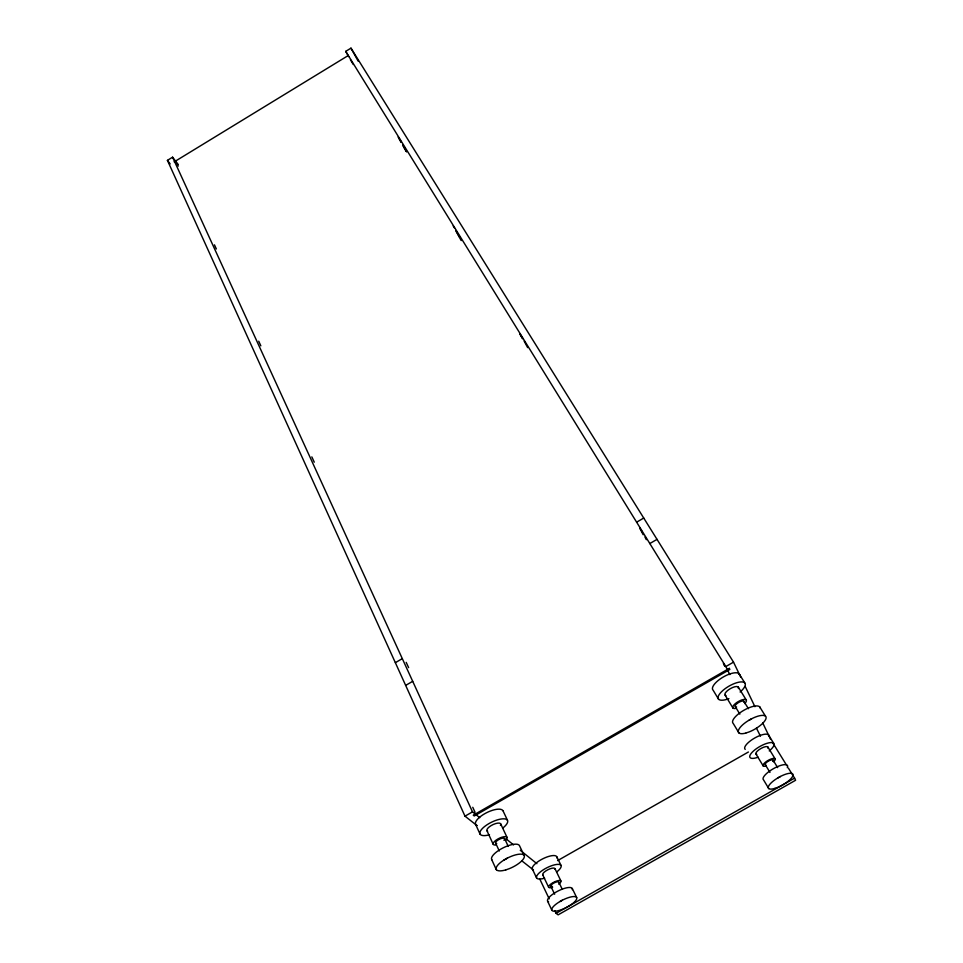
<?xml version="1.0" encoding="UTF-8"?>
<svg xmlns="http://www.w3.org/2000/svg" width="963" height="963" viewBox="0 0 963 963"><rect width="100%" height="100%" fill="white"/><g stroke="black" fill="none" stroke-linecap="round" stroke-linejoin="round"><path stroke-width="1.44" d="M504.877 859.55L507.429 858.081A15.577 5.236 -26.5 0 1 524.354 856.035A15.577 5.236 -26.5 0 1 509.307 868.662L505.707 869.938M748.997 720.252L751.609 718.771A15.733 5.357 -30.1 0 1 766.079 718.193A15.733 5.357 -30.1 0 1 749.202 731.904L746.084 732.963M559.96 901.549L562.248 900.249A13.891 4.177 -27.1 0 1 576.825 898.022A13.891 4.177 -27.1 0 1 563.066 909.048L559.9 910.228A13.855 4.165 -27.1 0 1 551.727 909.77A13.855 4.165 -27.1 0 1 559.094 902.042L562.248 900.249M778.032 777.839L780.355 776.515L777.141 778.345A13.988 4.249 -29.8 0 0 768.318 786.927A13.988 4.249 -29.8 0 0 774.734 788.444L774.974 788.348M476.805 825.447L464.997 816.167L167.418 160.352L172.582 157.198L178.083 164.324M348.666 56.612L345.729 51.352L350.977 48.15L733.517 662.147L740.655 677.001M174.195 161.88L348.221 55.553M395.348 662.676L402.317 658.632M636.627 522.187L643.741 518.046M405.664 685.403L412.706 681.31M649.82 543.553L657.019 539.364M464.997 816.167L472.508 811.857L479.73 817.659M729.822 674.618L725.825 666.565L733.517 662.147M503.902 860.103L507.429 858.081M751.609 718.771L747.998 720.83A15.685 5.333 -30.1 0 0 738.32 730.869A15.685 5.333 -30.1 0 0 745.795 733.084M557.601 860.621L748.407 752.007M554.808 910.709L556.06 913.345L794.583 778.14L788.396 768.137M774.998 788.336L777.755 787.349A14.036 4.261 -29.9 0 0 792.982 775.456A14.036 4.261 -29.9 0 0 780.355 776.491M556.06 913.345L558.119 914.85L795.582 780.271L794.583 778.14M521.669 860.717L533.478 869.998A13.638 4.466 -27 0 1 542.41 858.996A13.638 4.466 -27 0 1 556.855 857.925M506.297 839.038L513.568 844.888M520.273 850.293L536.897 863.679M167.418 160.352L170.186 163.903M739.066 673.703L744.736 682.815M759.638 706.77L765.501 716.183M768.438 734.793L773.614 743.195M345.729 51.352L725.825 666.565M738.212 686.98L746.156 699.824M772.94 743.123L786.855 765.633M453.2 225.92L454.548 228.087M522.704 338.458L519.635 333.487L522.476 338.735M642.116 531.805L639.817 528.097L643.176 534.754M724.886 665.842L723.43 663.471L724.754 666.131M405.808 150.397L406.591 151.673M743.845 701.293L748.42 708.708M767.764 746.855L775.022 758.675M772.952 759.963L777.659 767.619M735.323 706.698L739.861 714.125M725.187 695.274L733.024 708.154M765.308 764.73L769.979 772.41M756.075 754.173L763.25 766.018M718.687 699.415L713.162 690.254A15.408 5.694 -30.2 0 1 723.49 676.869A15.408 5.694 -30.2 0 1 739.68 675.063M738.958 732.939L733.228 723.466A15.661 5.429 -30.1 0 1 743.954 710.225A15.661 5.429 -30.1 0 1 760.216 708.07M768.787 788.601L763.563 779.922A13.976 4.321 -29.9 0 1 775.01 767.812A13.976 4.321 -29.9 0 1 787.325 767.68M405.917 150.384L406.675 151.721M350.412 59.73L353.277 64.485M398.128 137.011L401.029 142.223M403.196 146.135L405.363 150.035M350.977 48.15L358.188 61.187M399.067 138.251L401.234 142.163M402.678 144.763L406.29 151.275M455.932 230.482L459.532 237.03M456.137 231.397L461.193 240.581M524.125 341.071L527.664 347.619M644.945 537.029L646.329 539.677M756.461 728.16L760.457 736.201M556.758 856.685L561.044 865.46M572.263 888.488L576.668 897.54M554.941 868.602L560.923 880.976M558.781 882.084L562.007 888.765M745.193 686.438L754.92 706.686M762.708 722.876L770.484 739.078M550.8 886.189L554.652 894.23M542.735 874.885L548.657 887.296M539.81 879.099L549.187 898.852M532.443 869.18L536.62 878.027M547.598 901.212L551.907 910.312M502.939 810.665L507.489 820.283M524.113 855.457L519.418 845.526A15.516 5.309 -26.5 0 0 502.734 848.054A15.516 5.309 -26.5 0 0 491.792 859.682M500.652 823.774L507.007 837.329M504.6 838.568L508.259 846.393M495.656 843.143L499.279 850.991M486.977 830.768L493.249 844.382M177.156 163.626L178.287 166.081M214.46 244.843L216.35 248.948M258.722 341.215L260.841 345.837M311.831 456.883L314.263 462.168M406.205 662.375L408.625 667.636M472.761 807.283L475.072 812.327M172.582 157.198L472.508 811.857M475.698 824.581L480.128 834.271M491.756 859.706L496.318 869.709M736.587 706.962A5.068 1.794 -30.2 0 1 735.792 704.76A5.068 1.794 -30.2 0 1 741.257 701.293A5.068 1.794 -30.2 0 1 743.954 702.28M736.454 708.287A7.788 2.757 -30.2 0 1 733.758 705.169A7.788 2.757 -30.2 0 1 743.725 699.463A7.788 2.757 -30.2 0 1 744.688 703.592M725.982 695.635A7.74 2.805 -30.2 0 1 730.411 688.605A7.74 2.805 -30.2 0 1 738.38 688.533M728.907 698.644A15.48 5.622 -30.2 0 1 719.301 694.371A15.48 5.622 -30.2 0 1 740.186 681.985A15.48 5.622 -30.2 0 1 740.114 692M496.727 843.576A5.02 1.757 -26.5 0 1 496.812 840.94A5.02 1.757 -26.5 0 1 502.939 838.135A5.02 1.757 -26.5 0 1 503.938 840.29M496.27 844.96A7.716 2.696 -26.5 0 1 494.26 841.698A7.716 2.696 -26.5 0 1 503.962 836.727A7.716 2.696 -26.5 0 1 505.972 839.989M487.603 831.238A7.668 2.745 -26.4 0 1 493.261 824.484A7.668 2.745 -26.4 0 1 500.435 825.423M489.481 834.777A15.336 5.501 -26.4 0 1 481.464 829.552A15.336 5.501 -26.4 0 1 502.385 818.863A15.336 5.501 -26.4 0 1 503.083 827.831M476.974 825.532A15.264 5.561 -26.4 0 1 484.642 813.759A15.264 5.561 -26.4 0 1 502.903 810.677M505.816 869.89A15.577 5.236 -26.5 0 1 496.138 868.975A15.577 5.236 -26.5 0 1 504.022 859.995M552.461 886.454A4.478 1.408 -27 0 1 553.099 883.48A4.478 1.408 -27 0 1 558.805 882.469M552.63 887.344A6.885 2.155 -27 0 1 549.428 885.334A6.885 2.155 -27 0 1 558.805 880.507A6.885 2.155 -27 0 1 558.757 884.19M543.24 875.259A6.849 2.203 -27 0 1 547.754 869.806A6.849 2.203 -27 0 1 554.989 869.216M544.601 878.172A13.699 4.406 -27 0 1 538.112 874.043A13.699 4.406 -27 0 1 556.77 864.437A13.699 4.406 -27 0 1 556.746 871.936M548.609 901.922A13.843 4.249 -27.1 0 1 557.83 891.124A13.843 4.249 -27.1 0 1 572.323 889.692M765.754 764.899A4.526 1.432 -29.9 0 1 769.004 760.782A4.526 1.432 -29.9 0 1 772.639 761.348M766.235 765.994A6.958 2.203 -29.9 0 1 763.996 763.539A6.958 2.203 -29.9 0 1 772.916 758.483A6.958 2.203 -29.9 0 1 773.602 761.805M756.762 754.438A6.91 2.239 -29.9 0 1 760.89 748.516A6.91 2.239 -29.9 0 1 767.848 748.131M758.17 757.195A13.831 4.49 -29.9 0 1 751.296 753.259A13.831 4.49 -29.9 0 1 769.943 742.654A13.831 4.49 -29.9 0 1 769.244 750.899M745.206 749.383A13.771 4.55 -30 0 1 754.703 738.019A13.771 4.55 -30 0 1 768.919 735.888M729.328 668.382L473.278 815.204L474.253 815.974L729.846 669.441L729.328 668.382"/></g></svg>
